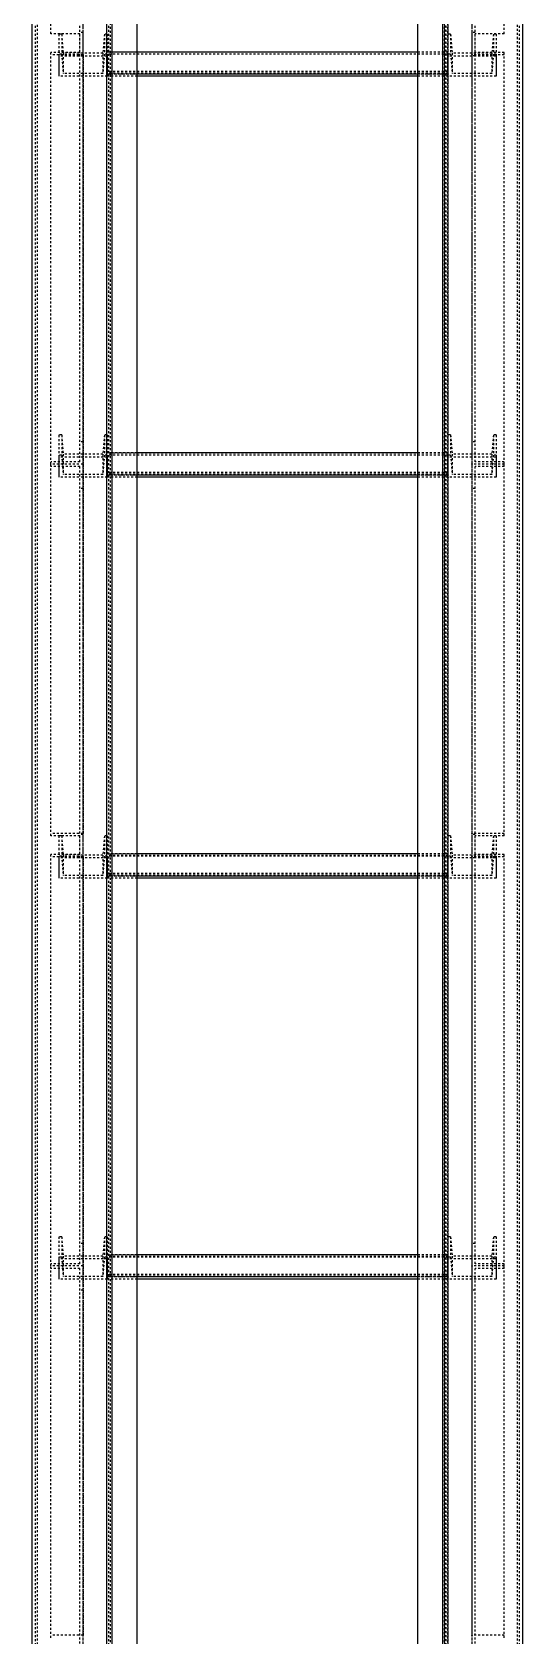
# Model space of a CAD drawing. Header units: millimetres. Extents: x 5143 to 30813, y 232 to 21408.
# Drawn here: x 9015.9 to 9138.3, y 13419.9 to 13819.5 of the extents above; entities that cross this region are included whole.
import ezdxf

# ---------------------------------------------------------------- set-up
doc = ezdxf.new("R2010")
doc.units = ezdxf.units.MM
doc.header["$LTSCALE"] = 0.25
for name, pattern in [('XKITLINE00', [0]), ('XKITLINE02', [4, 2, -2]), ('XKITLINE03', [6, 3, -1, 1, -1])]:
    doc.linetypes.add(name, pattern=pattern)

msp = doc.modelspace()

# ---------------------------------------------------------------- linework, layer by layer
at = {"color": 1, "linetype": 'XKITLINE03'}
for p, q in [((9028.63, 12458.8), (9028.63, 14115.53)), ((9125.61, 12458.8), (9125.61, 14115.53)), ((9034.61, 12460.27), (9034.61, 14100.27)), ((9119.61, 14100.27), (9119.61, 12460.27)), ((9028.63, 13813.87), (9028.63, 13711.91)), ((9034.63, 13813.55), (9034.63, 13808.52)), ((9119.61, 13808.52), (9119.61, 13813.55)), ((9125.61, 13711.91), (9125.61, 13813.87)), ((9119.61, 13809.06), (9034.63, 13809.06)), ((9028.63, 13711.91), (9028.63, 13619.88)), ((9034.63, 13713.65), (9034.63, 13708.62)), ((9119.61, 13708.62), (9119.61, 13713.65)), ((9125.61, 13619.88), (9125.61, 13711.91)), ((9119.61, 13709.16), (9034.63, 13709.16)), ((9028.63, 13614.07), (9028.63, 13512.11)), ((9034.63, 13613.75), (9034.63, 13608.72)), ((9119.61, 13608.72), (9119.61, 13613.75)), ((9125.61, 13512.11), (9125.61, 13614.07)), ((9119.61, 13609.26), (9034.63, 13609.26)), ((9028.63, 13512.11), (9028.63, 13420.08)), ((9034.63, 13513.85), (9034.63, 13508.82)), ((9119.61, 13508.82), (9119.61, 13513.85)), ((9125.61, 13420.08), (9125.61, 13512.11)), ((9119.61, 13509.36), (9034.63, 13509.36))]:
    msp.add_line(p, q, dxfattribs=at)
at = {"color": 3, "linetype": 'XKITLINE02'}
for p, q in [((9016.78, 12463.6), (9016.78, 14106.58)), ((9017.31, 12463.8), (9017.31, 14107.01)), ((9034.55, 12463.8), (9034.54, 14107.01)), ((9035.08, 12463.6), (9035.08, 14106.58)), ((9119.16, 12463.6), (9119.16, 14106.58)), ((9119.69, 12463.8), (9119.69, 14107.01)), ((9136.93, 12463.8), (9136.92, 14107.01)), ((9137.46, 12463.6), (9137.46, 14106.58)), ((9034.61, 12460.27), (9034.61, 14101.17)), ((9035.46, 12460.34), (9035.46, 14101.11)), ((9042.11, 12461.13), (9042.11, 14101.13)), ((9118.76, 12460.34), (9118.76, 14101.11)), ((9119.61, 12460.27), (9119.61, 14101.17)), ((9035.93, 12522.4), (9035.93, 14082.64)), ((9138.31, 12480.78), (9138.31, 14062.46)), ((9112.11, 12461.17), (9112.11, 14056.32)), ((9118.76, 13990.28), (9118.76, 12460.34)), ((9119.61, 13990.28), (9119.61, 12460.27)), ((9020.63, 13819.07), (9020.63, 13911.71)), ((9027.83, 13813.61), (9027.83, 13911.1)), ((9028.63, 13813.61), (9028.63, 13911.71)), ((9125.61, 13813.61), (9125.61, 13911.71)), ((9126.41, 13813.61), (9126.41, 13911.1)), ((9133.61, 13819.07), (9133.61, 13911.71)), ((9027.83, 13819.07), (9020.63, 13819.07)), ((9023.31, 13819.04), (9022.63, 13819.04)), ((9022.63, 13819.04), (9022.63, 13813.55)), ((9022.63, 13819.04), (9022.63, 13814.02)), ((9023.31, 13819.04), (9023.69, 13814.25)), ((9023.31, 13819.04), (9023.31, 13814.02)), ((9028.63, 13819.42), (9027.83, 13819.42)), ((9027.83, 13712.46), (9027.83, 13819.42)), ((9028.63, 13711.91), (9028.63, 13819.42)), ((9033.95, 13819.04), (9033.57, 13814.25)), ((9034.63, 13819.04), (9033.95, 13819.04)), ((9033.95, 13819.04), (9033.95, 13814.02)), ((9034.63, 13819.04), (9034.63, 13813.55)), ((9034.63, 13819.04), (9034.63, 13814.02)), ((9119.61, 13819.04), (9119.61, 13814.02)), ((9119.61, 13819.04), (9119.61, 13813.55)), ((9120.29, 13819.04), (9119.61, 13819.04)), ((9120.29, 13819.04), (9120.29, 13814.02)), ((9120.29, 13819.04), (9120.67, 13814.25)), ((9125.61, 13711.91), (9125.61, 13819.42)), ((9126.41, 13819.42), (9125.61, 13819.42)), ((9126.41, 13712.46), (9126.41, 13819.42)), ((9133.61, 13819.07), (9126.41, 13819.07)), ((9130.93, 13819.04), (9130.55, 13814.25)), ((9130.93, 13819.04), (9130.93, 13814.02)), ((9131.61, 13819.04), (9130.93, 13819.04)), ((9131.61, 13819.04), (9131.61, 13814.02)), ((9131.61, 13819.04), (9131.61, 13813.55)), ((9027.83, 13814.43), (9020.63, 13814.43)), ((9020.63, 13711.91), (9020.63, 13814.43)), ((9033.57, 13814.25), (9023.69, 13814.25)), ((9023.69, 13814.25), (9023.69, 13809.22)), ((9033.57, 13814.25), (9033.57, 13809.22)), ((9034.63, 13808.52), (9034.63, 13814.56)), ((9042.11, 13814.56), (9034.63, 13814.56)), ((9119.61, 13814.53), (9034.63, 13814.53)), ((9119.61, 13814.56), (9112.11, 13814.56)), ((9119.61, 13808.52), (9119.61, 13814.56)), ((9120.67, 13814.25), (9120.67, 13809.22)), ((9130.55, 13814.25), (9120.67, 13814.25)), ((9133.61, 13814.43), (9126.41, 13814.43)), ((9130.55, 13814.25), (9130.55, 13809.22)), ((9133.61, 13711.91), (9133.61, 13814.43)), ((9028.63, 13813.87), (9020.63, 13813.87)), ((9023.31, 13814.02), (9022.63, 13814.02)), ((9022.63, 13814.02), (9022.63, 13808.52)), ((9034.63, 13813.55), (9022.63, 13813.55)), ((9022.63, 13813.55), (9022.63, 13808.52)), ((9023.31, 13814.02), (9023.69, 13809.22)), ((9028.63, 13813.61), (9027.83, 13813.61)), ((9033.95, 13814.02), (9033.57, 13809.22)), ((9034.63, 13814.02), (9033.95, 13814.02)), ((9119.61, 13814.05), (9034.63, 13814.05)), ((9034.63, 13814.02), (9034.63, 13808.52)), ((9119.61, 13814.02), (9034.63, 13814.02)), ((9034.63, 13813.55), (9034.63, 13808.52)), ((9119.61, 13814.02), (9119.61, 13808.52)), ((9120.29, 13814.02), (9119.61, 13814.02)), ((9119.61, 13813.55), (9119.61, 13808.52)), ((9131.61, 13813.55), (9119.61, 13813.55)), ((9120.29, 13814.02), (9120.67, 13809.22)), ((9133.61, 13813.87), (9125.61, 13813.87)), ((9126.41, 13813.61), (9125.61, 13813.61)), ((9130.93, 13814.02), (9130.55, 13809.22)), ((9131.61, 13814.02), (9130.93, 13814.02)), ((9131.61, 13814.02), (9131.61, 13808.52)), ((9131.61, 13813.55), (9131.61, 13808.52)), ((9034.63, 13808.52), (9022.63, 13808.52)), ((9033.57, 13809.22), (9023.69, 13809.22)), ((9119.61, 13809.71), (9034.63, 13809.71)), ((9119.61, 13809.27), (9034.63, 13809.27)), ((9042.11, 13809.06), (9034.63, 13809.06)), ((9042.11, 13808.52), (9034.63, 13808.52)), ((9119.61, 13809.06), (9112.11, 13809.06)), ((9119.61, 13808.52), (9112.11, 13808.52)), ((9131.61, 13808.52), (9119.61, 13808.52)), ((9130.55, 13809.22), (9120.67, 13809.22)), ((9023.31, 13719.14), (9022.63, 13719.14)), ((9022.63, 13719.14), (9022.63, 13713.65)), ((9022.63, 13719.14), (9022.63, 13714.12)), ((9023.31, 13719.14), (9023.69, 13714.35)), ((9023.31, 13719.14), (9023.31, 13714.12)), ((9033.95, 13719.14), (9033.57, 13714.35)), ((9034.63, 13719.14), (9033.95, 13719.14)), ((9033.95, 13719.14), (9033.95, 13714.12)), ((9034.63, 13719.14), (9034.63, 13713.65)), ((9034.63, 13719.14), (9034.63, 13714.12)), ((9119.61, 13719.14), (9119.61, 13714.12)), ((9119.61, 13719.14), (9119.61, 13713.65)), ((9120.29, 13719.14), (9119.61, 13719.14)), ((9120.29, 13719.14), (9120.29, 13714.12)), ((9120.29, 13719.14), (9120.67, 13714.35)), ((9130.93, 13719.14), (9130.55, 13714.35)), ((9130.93, 13719.14), (9130.93, 13714.12)), ((9131.61, 13719.14), (9130.93, 13719.14)), ((9131.61, 13719.14), (9131.61, 13714.12)), ((9131.61, 13719.14), (9131.61, 13713.65)), ((9033.57, 13714.35), (9023.69, 13714.35)), ((9023.69, 13714.35), (9023.69, 13709.32)), ((9028.63, 13717.46), (9027.83, 13717.46)), ((9033.57, 13714.35), (9033.57, 13709.32)), ((9034.63, 13708.62), (9034.63, 13714.66)), ((9042.11, 13714.66), (9034.63, 13714.66)), ((9119.61, 13714.63), (9034.63, 13714.63)), ((9119.61, 13714.66), (9112.11, 13714.66)), ((9119.61, 13708.62), (9119.61, 13714.66)), ((9120.67, 13714.35), (9120.67, 13709.32)), ((9130.55, 13714.35), (9120.67, 13714.35)), ((9126.41, 13717.46), (9125.61, 13717.46)), ((9130.55, 13714.35), (9130.55, 13709.32)), ((9027.83, 13712.46), (9020.63, 13712.46)), ((9020.63, 13619.27), (9020.63, 13711.91)), ((9028.63, 13711.91), (9020.63, 13711.91)), ((9028.63, 13711.91), (9020.63, 13711.91)), ((9027.83, 13711.3), (9020.63, 13711.3)), ((9023.31, 13714.12), (9022.63, 13714.12)), ((9022.63, 13714.12), (9022.63, 13708.62)), ((9034.63, 13713.65), (9022.63, 13713.65)), ((9022.63, 13713.65), (9022.63, 13708.62)), ((9023.31, 13714.12), (9023.69, 13709.32)), ((9027.83, 13613.82), (9027.83, 13711.3)), ((9028.63, 13613.82), (9028.63, 13711.91)), ((9033.95, 13714.12), (9033.57, 13709.32)), ((9034.63, 13714.12), (9033.95, 13714.12)), ((9119.61, 13714.15), (9034.63, 13714.15)), ((9034.63, 13714.12), (9034.63, 13708.62)), ((9119.61, 13714.12), (9034.63, 13714.12)), ((9034.63, 13713.65), (9034.63, 13708.62)), ((9119.61, 13714.12), (9119.61, 13708.62)), ((9120.29, 13714.12), (9119.61, 13714.12)), ((9119.61, 13713.65), (9119.61, 13708.62)), ((9131.61, 13713.65), (9119.61, 13713.65)), ((9120.29, 13714.12), (9120.67, 13709.32)), ((9125.61, 13613.82), (9125.61, 13711.91)), ((9133.61, 13711.91), (9125.61, 13711.91)), ((9133.61, 13711.91), (9125.61, 13711.91)), ((9133.61, 13712.46), (9126.41, 13712.46)), ((9126.41, 13613.82), (9126.41, 13711.3)), ((9133.61, 13711.3), (9126.41, 13711.3)), ((9130.93, 13714.12), (9130.55, 13709.32)), ((9131.61, 13714.12), (9130.93, 13714.12)), ((9131.61, 13714.12), (9131.61, 13708.62)), ((9131.61, 13713.65), (9131.61, 13708.62)), ((9133.61, 13619.27), (9133.61, 13711.91)), ((9034.63, 13708.62), (9022.63, 13708.62)), ((9033.57, 13709.32), (9023.69, 13709.32)), ((9119.61, 13709.81), (9034.63, 13709.81)), ((9119.61, 13709.37), (9034.63, 13709.37)), ((9042.11, 13709.16), (9034.63, 13709.16)), ((9042.11, 13708.62), (9034.63, 13708.62)), ((9119.61, 13709.16), (9112.11, 13709.16)), ((9119.61, 13708.62), (9112.11, 13708.62)), ((9131.61, 13708.62), (9119.61, 13708.62)), ((9130.55, 13709.32), (9120.67, 13709.32)), ((9028.63, 13705.84), (9027.83, 13705.84)), ((9126.41, 13705.84), (9125.61, 13705.84)), ((9028.63, 13619.88), (9020.63, 13619.88)), ((9027.83, 13619.27), (9020.63, 13619.27)), ((9023.31, 13619.24), (9022.63, 13619.24)), ((9022.63, 13619.24), (9022.63, 13613.75)), ((9022.63, 13619.24), (9022.63, 13614.22)), ((9023.31, 13619.24), (9023.69, 13614.45)), ((9023.31, 13619.24), (9023.31, 13614.22)), ((9028.63, 13619.62), (9027.83, 13619.62)), ((9027.83, 13512.67), (9027.83, 13619.62)), ((9028.63, 13512.11), (9028.63, 13619.62)), ((9033.95, 13619.24), (9033.57, 13614.45)), ((9034.63, 13619.24), (9033.95, 13619.24)), ((9033.95, 13619.24), (9033.95, 13614.22)), ((9034.63, 13619.24), (9034.63, 13613.75)), ((9034.63, 13619.24), (9034.63, 13614.22)), ((9119.61, 13619.24), (9119.61, 13614.22)), ((9119.61, 13619.24), (9119.61, 13613.75)), ((9120.29, 13619.24), (9119.61, 13619.24)), ((9120.29, 13619.24), (9120.29, 13614.22)), ((9120.29, 13619.24), (9120.67, 13614.45)), ((9133.61, 13619.88), (9125.61, 13619.88)), ((9125.61, 13512.11), (9125.61, 13619.62)), ((9126.41, 13619.62), (9125.61, 13619.62)), ((9126.41, 13512.67), (9126.41, 13619.62)), ((9133.61, 13619.27), (9126.41, 13619.27)), ((9130.93, 13619.24), (9130.55, 13614.45)), ((9130.93, 13619.24), (9130.93, 13614.22)), ((9131.61, 13619.24), (9130.93, 13619.24)), ((9131.61, 13619.24), (9131.61, 13614.22)), ((9131.61, 13619.24), (9131.61, 13613.75)), ((9027.83, 13614.63), (9020.63, 13614.63)), ((9020.63, 13512.11), (9020.63, 13614.63)), ((9033.57, 13614.45), (9023.69, 13614.45)), ((9023.69, 13614.45), (9023.69, 13609.42)), ((9033.57, 13614.45), (9033.57, 13609.42)), ((9034.63, 13608.72), (9034.63, 13614.76)), ((9042.11, 13614.76), (9034.63, 13614.76)), ((9119.61, 13614.73), (9034.63, 13614.73)), ((9119.61, 13614.76), (9112.11, 13614.76)), ((9119.61, 13608.72), (9119.61, 13614.76)), ((9120.67, 13614.45), (9120.67, 13609.42)), ((9130.55, 13614.45), (9120.67, 13614.45)), ((9133.61, 13614.63), (9126.41, 13614.63)), ((9130.55, 13614.45), (9130.55, 13609.42)), ((9133.61, 13512.11), (9133.61, 13614.63)), ((9028.63, 13614.07), (9020.63, 13614.07)), ((9023.31, 13614.22), (9022.63, 13614.22)), ((9022.63, 13614.22), (9022.63, 13608.72)), ((9034.63, 13613.75), (9022.63, 13613.75)), ((9022.63, 13613.75), (9022.63, 13608.72)), ((9023.31, 13614.22), (9023.69, 13609.42)), ((9028.63, 13613.82), (9027.83, 13613.82)), ((9033.95, 13614.22), (9033.57, 13609.42)), ((9034.63, 13614.22), (9033.95, 13614.22)), ((9119.61, 13614.25), (9034.63, 13614.25)), ((9034.63, 13614.22), (9034.63, 13608.72)), ((9119.61, 13614.22), (9034.63, 13614.22)), ((9034.63, 13613.75), (9034.63, 13608.72)), ((9119.61, 13614.22), (9119.61, 13608.72)), ((9120.29, 13614.22), (9119.61, 13614.22)), ((9119.61, 13613.75), (9119.61, 13608.72)), ((9131.61, 13613.75), (9119.61, 13613.75)), ((9120.29, 13614.22), (9120.67, 13609.42)), ((9133.61, 13614.07), (9125.61, 13614.07)), ((9126.41, 13613.82), (9125.61, 13613.82)), ((9130.93, 13614.22), (9130.55, 13609.42)), ((9131.61, 13614.22), (9130.93, 13614.22)), ((9131.61, 13614.22), (9131.61, 13608.72)), ((9131.61, 13613.75), (9131.61, 13608.72)), ((9034.63, 13608.72), (9022.63, 13608.72)), ((9033.57, 13609.42), (9023.69, 13609.42)), ((9119.61, 13609.91), (9034.63, 13609.91)), ((9119.61, 13609.47), (9034.63, 13609.47)), ((9042.11, 13609.26), (9034.63, 13609.26)), ((9042.11, 13608.72), (9034.63, 13608.72)), ((9119.61, 13609.26), (9112.11, 13609.26)), ((9119.61, 13608.72), (9112.11, 13608.72)), ((9131.61, 13608.72), (9119.61, 13608.72)), ((9130.55, 13609.42), (9120.67, 13609.42)), ((9023.31, 13519.34), (9022.63, 13519.34)), ((9022.63, 13519.34), (9022.63, 13513.85)), ((9022.63, 13519.34), (9022.63, 13514.32)), ((9023.31, 13519.34), (9023.69, 13514.55)), ((9023.31, 13519.34), (9023.31, 13514.32)), ((9033.95, 13519.34), (9033.57, 13514.55)), ((9034.63, 13519.34), (9033.95, 13519.34)), ((9033.95, 13519.34), (9033.95, 13514.32)), ((9034.63, 13519.34), (9034.63, 13513.85)), ((9034.63, 13519.34), (9034.63, 13514.32)), ((9119.61, 13519.35), (9119.61, 13514.32)), ((9119.61, 13519.35), (9119.61, 13513.85)), ((9120.29, 13519.35), (9119.61, 13519.35)), ((9120.29, 13519.35), (9120.29, 13514.32)), ((9120.29, 13519.35), (9120.67, 13514.55)), ((9130.93, 13519.35), (9130.55, 13514.55)), ((9130.93, 13519.35), (9130.93, 13514.32)), ((9131.61, 13519.35), (9130.93, 13519.35)), ((9131.61, 13519.35), (9131.61, 13514.32)), ((9131.61, 13519.35), (9131.61, 13513.85)), ((9033.57, 13514.55), (9023.69, 13514.55)), ((9023.69, 13514.55), (9023.69, 13509.52)), ((9028.63, 13517.66), (9027.83, 13517.66)), ((9033.57, 13514.55), (9033.57, 13509.52)), ((9034.63, 13508.82), (9034.63, 13514.86)), ((9042.11, 13514.86), (9034.63, 13514.86)), ((9119.61, 13514.83), (9034.63, 13514.83)), ((9119.61, 13514.86), (9112.11, 13514.86)), ((9119.61, 13508.82), (9119.61, 13514.86)), ((9120.67, 13514.55), (9120.67, 13509.52)), ((9130.55, 13514.55), (9120.67, 13514.55)), ((9126.41, 13517.66), (9125.61, 13517.66)), ((9130.55, 13514.55), (9130.55, 13509.52)), ((9027.83, 13512.67), (9020.63, 13512.67)), ((9020.63, 13419.47), (9020.63, 13512.11)), ((9028.63, 13512.11), (9020.63, 13512.11)), ((9028.63, 13512.11), (9020.63, 13512.11)), ((9027.83, 13511.5), (9020.63, 13511.5)), ((9023.31, 13514.32), (9022.63, 13514.32)), ((9022.63, 13514.32), (9022.63, 13508.82)), ((9034.63, 13513.85), (9022.63, 13513.85)), ((9022.63, 13513.85), (9022.63, 13508.82)), ((9023.31, 13514.32), (9023.69, 13509.52)), ((9027.83, 13414.02), (9027.83, 13511.5)), ((9028.63, 13414.02), (9028.63, 13512.11)), ((9033.95, 13514.32), (9033.57, 13509.52)), ((9034.63, 13514.32), (9033.95, 13514.32)), ((9119.61, 13514.35), (9034.63, 13514.35)), ((9034.63, 13514.32), (9034.63, 13508.82)), ((9119.61, 13514.32), (9034.63, 13514.32)), ((9034.63, 13513.85), (9034.63, 13508.82)), ((9119.61, 13514.32), (9119.61, 13508.82)), ((9120.29, 13514.32), (9119.61, 13514.32)), ((9119.61, 13513.85), (9119.61, 13508.82)), ((9131.61, 13513.85), (9119.61, 13513.85)), ((9120.29, 13514.32), (9120.67, 13509.52)), ((9125.61, 13414.02), (9125.61, 13512.11)), ((9133.61, 13512.11), (9125.61, 13512.11)), ((9133.61, 13512.11), (9125.61, 13512.11)), ((9133.61, 13512.67), (9126.41, 13512.67)), ((9126.41, 13414.02), (9126.41, 13511.5)), ((9133.61, 13511.5), (9126.41, 13511.5)), ((9130.93, 13514.32), (9130.55, 13509.52)), ((9131.61, 13514.32), (9130.93, 13514.32)), ((9131.61, 13514.32), (9131.61, 13508.82)), ((9131.61, 13513.85), (9131.61, 13508.82)), ((9133.61, 13419.47), (9133.61, 13512.11)), ((9034.63, 13508.82), (9022.63, 13508.82)), ((9033.57, 13509.52), (9023.69, 13509.52)), ((9119.61, 13510.01), (9034.63, 13510.01)), ((9119.61, 13509.57), (9034.63, 13509.57)), ((9042.11, 13509.36), (9034.63, 13509.36)), ((9042.11, 13508.82), (9034.63, 13508.82)), ((9119.61, 13509.36), (9112.11, 13509.36)), ((9119.61, 13508.82), (9112.11, 13508.82)), ((9131.61, 13508.82), (9119.61, 13508.82)), ((9130.55, 13509.52), (9120.67, 13509.52)), ((9028.63, 13506.05), (9027.83, 13506.05)), ((9126.41, 13506.05), (9125.61, 13506.05)), ((9028.63, 13420.08), (9020.63, 13420.08)), ((9133.61, 13420.08), (9125.61, 13420.08))]:
    msp.add_line(p, q, dxfattribs=at)
at = {"color": 7, "linetype": 'XKITLINE00'}
for p, q in [((9015.93, 12570.57), (9015.93, 13989.97)), ((9035.93, 12570.57), (9035.93, 13989.97)), ((9042.11, 12570.57), (9042.11, 13989.97)), ((9112.11, 12570.57), (9112.11, 13989.97)), ((9118.31, 12570.57), (9118.31, 13989.97)), ((9138.31, 12570.57), (9138.31, 13989.97)), ((9112.11, 13814.56), (9042.11, 13814.56)), ((9112.11, 13809.06), (9042.11, 13809.06)), ((9112.11, 13808.52), (9042.11, 13808.52)), ((9112.11, 13714.66), (9042.11, 13714.66)), ((9112.11, 13709.16), (9042.11, 13709.16)), ((9112.11, 13708.62), (9042.11, 13708.62)), ((9112.11, 13614.76), (9042.11, 13614.76)), ((9112.11, 13609.26), (9042.11, 13609.26)), ((9112.11, 13608.72), (9042.11, 13608.72)), ((9112.11, 13514.86), (9042.11, 13514.86)), ((9112.11, 13509.36), (9042.11, 13509.36)), ((9112.11, 13508.82), (9042.11, 13508.82))]:
    msp.add_line(p, q, dxfattribs=at)
at = {"color": 1, "linetype": 'XKITLINE00'}
for centre in [(9028.63, 13813.87), (9034.63, 13813.55), (9119.61, 13813.55), (9125.61, 13813.87), (9034.63, 13809.06), (9034.63, 13808.52), (9119.61, 13809.06), (9119.61, 13808.52), (9028.63, 13711.91), (9028.63, 13711.91), (9034.63, 13713.65), (9119.61, 13713.65), (9125.61, 13711.91), (9125.61, 13711.91), (9034.63, 13709.16), (9034.63, 13708.62), (9119.61, 13709.16), (9119.61, 13708.62), (9028.63, 13619.88), (9125.61, 13619.88), (9028.63, 13614.07), (9034.63, 13613.75), (9119.61, 13613.75), (9125.61, 13614.07), (9034.63, 13609.26), (9034.63, 13608.72), (9119.61, 13609.26), (9119.61, 13608.72), (9028.63, 13512.11), (9028.63, 13512.11), (9034.63, 13513.85), (9119.61, 13513.85), (9125.61, 13512.11), (9125.61, 13512.11), (9034.63, 13509.36), (9034.63, 13508.82), (9119.61, 13509.36), (9119.61, 13508.82), (9028.63, 13420.08), (9125.61, 13420.08)]:
    msp.add_circle(centre, 0.05, dxfattribs=at)

doc.saveas('drawing.dxf')
